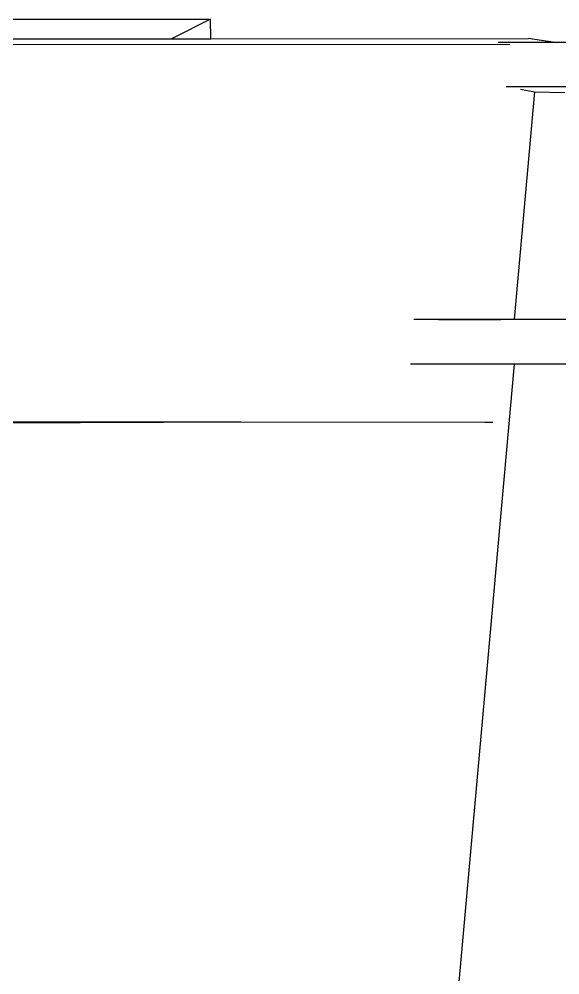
# Model space of a CAD drawing. Header units: millimetres. Extents: x 90964 to 877642, y 656808 to 1438307.
# Drawn here: x 861694 to 862303, y 1268979 to 1270054 of the extents above; entities that cross this region are included whole.
import ezdxf

# ---------------------------------------------------------------- set-up
doc = ezdxf.new("R2010")
doc.units = ezdxf.units.MM
doc.header["$LTSCALE"] = 300

msp = doc.modelspace()

# ---------------------------------------------------------------- linework, layer by layer
at = {"color": 251}
for p, q in [((861116.9, 1270054.1), (861909.8, 1270054.1)), ((861909.8, 1270054.1), (861865.8, 1270032)), ((861910, 1270032), (861909.8, 1270054.1)), ((861602.1, 1270031.9), (861865.8, 1270032)), ((862246.5, 1270025.5), (861647.9, 1270025.2)), ((861865.8, 1270032), (861910, 1270032)), ((861910, 1270032), (862267.2, 1270032.2)), ((862297.4, 1270027.8), (862233.3, 1270027.8)), ((862297.4, 1270027.8), (862267.2, 1270032.2)), ((862582.3, 1270027.8), (862297.4, 1270027.8)), ((862581.8, 1269977.8), (862242.6, 1269977.8)), ((862274.5, 1269972.5), (862251.6, 1269716.6)), ((862258.6, 1269975.5), (862274.5, 1269972.5)), ((862274.5, 1269972.5), (862308.5, 1269971.7)), ((862236.6, 1269716.3), (862138.5, 1269716.3)), ((862166.5, 1269716.4), (862236.6, 1269716.5)), ((862236.6, 1269716.5), (862249.5, 1269716.6)), ((862251.6, 1269716.3), (862236.6, 1269716.3)), ((862249.5, 1269716.6), (862251.6, 1269716.6)), ((862251.6, 1269716.6), (862251.6, 1269716.3)), ((862251.6, 1269716.6), (862329.9, 1269716.6)), ((862329.9, 1269716.3), (862251.6, 1269716.3)), ((862251.4, 1269666.3), (861925.1, 1266026.5)), ((862233.2, 1269666.3), (862134.9, 1269666.3)), ((862251.4, 1269666.3), (862233.2, 1269666.3)), ((862315.7, 1269666.3), (862251.4, 1269666.3)), ((861751.4, 1269600.2), (861625.4, 1269599.6)), ((861625.5, 1269601.3), (861751.5, 1269601.2)), ((861751.4, 1269600.2), (861751.5, 1269601.2)), ((861760.9, 1269600.2), (861751.4, 1269600.2)), ((861751.5, 1269601.2), (861761, 1269601.2)), ((861760.9, 1269600.2), (861761, 1269601.2)), ((861763.3, 1269600.2), (861760.9, 1269600.2)), ((861761, 1269601.2), (861763.4, 1269601.2)), ((861763.4, 1269601.2), (861763.3, 1269600.2)), ((861815.9, 1269600.5), (861763.3, 1269600.2)), ((861763.4, 1269601.2), (861815.9, 1269601.2)), ((861815.9, 1269601.2), (861815.9, 1269600.5)), ((861815.9, 1269601.2), (861856.8, 1269601.2)), ((861856.7, 1269600.7), (861815.9, 1269600.5)), ((861856.7, 1269600.7), (861856.8, 1269601.2)), ((861943.6, 1269601.1), (861856.7, 1269600.7)), ((861856.8, 1269601.2), (861943.6, 1269601.1)), ((861943.6, 1269601.1), (862218.5, 1269601)), ((862218.5, 1269601), (862227.6, 1269601))]:
    msp.add_line(p, q, dxfattribs=at)

doc.saveas('drawing.dxf')
